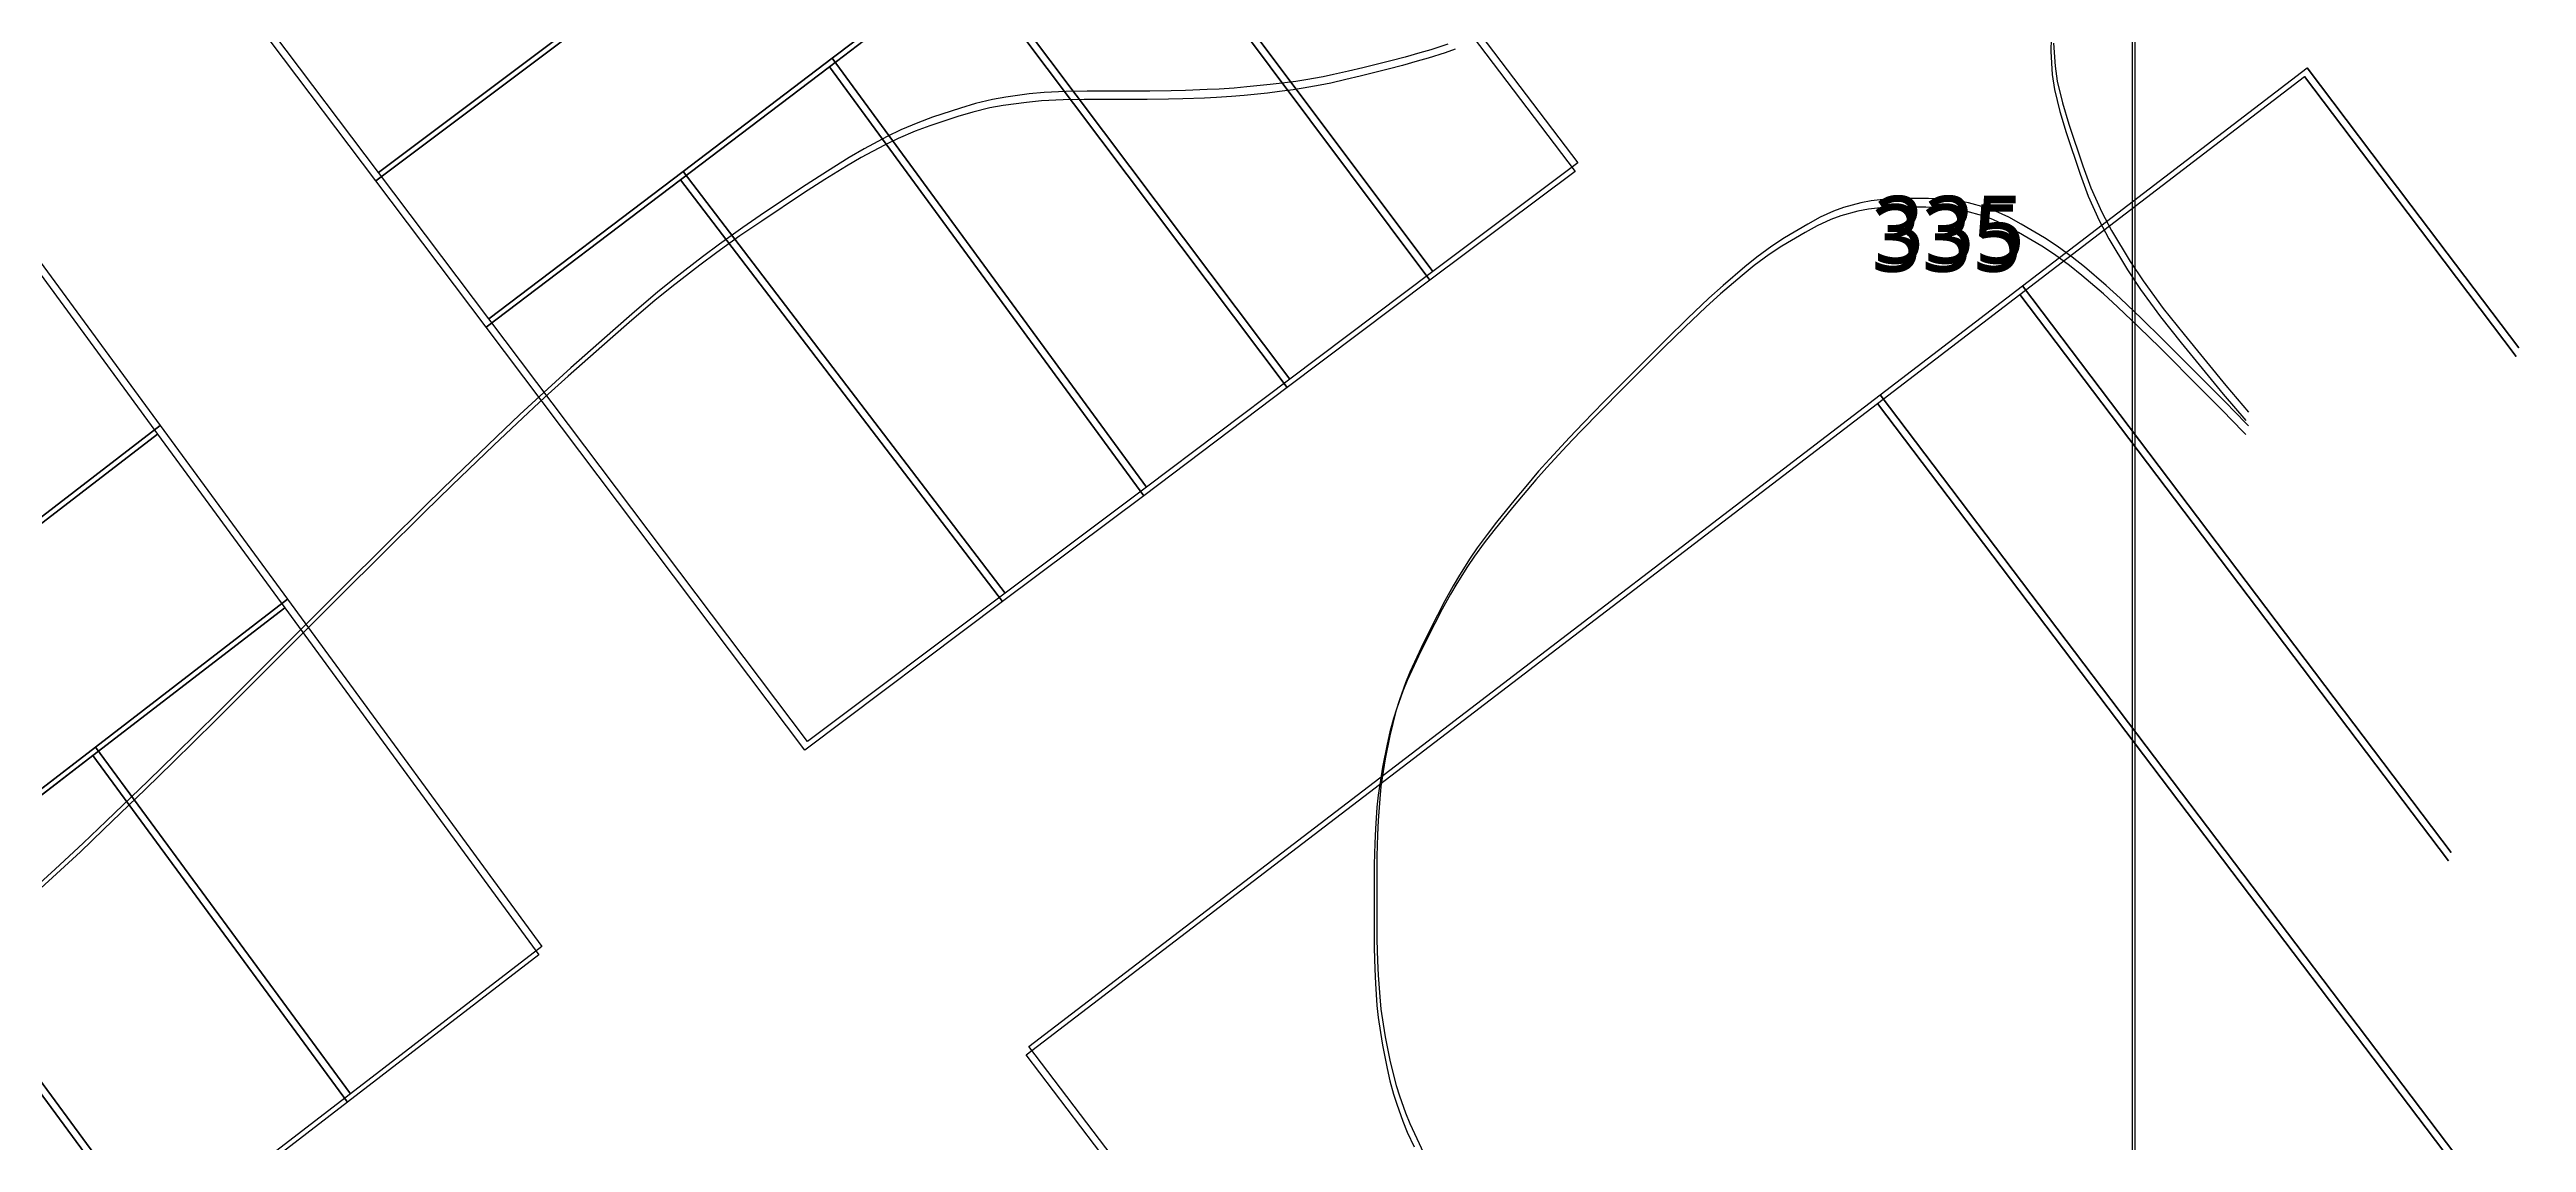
# Model space of a CAD drawing. Header units: metres. Extents: x -1097 to 1588, y -185 to 884.
# Drawn here: x 1412.7 to 1550.9, y 100.8 to 161.7 of the extents above; entities that cross this region are included whole.
import ezdxf

# ---------------------------------------------------------------- set-up
doc = ezdxf.new("R2010")
doc.units = ezdxf.units.M
for name, color, linetype in [('MUROS', 7, 'Continuous'), ('TERRENO', 188, 'Continuous'), ('VISTA LEJOS', 7, 'Continuous')]:
    doc.layers.add(name, color=color, linetype=linetype)

msp = doc.modelspace()

# ---------------------------------------------------------------- linework, layer by layer
at = {"layer": 'MUROS'}
for points in [[(33.52, 763.48), (1528.87, 763.48), (1528.87, 84.2), (33.52, 84.2)], [(33.67, 763.95), (1529.02, 763.95), (1529.02, 84.67), (33.67, 84.67)]]:
    msp.add_lwpolyline(points, close=True, dxfattribs=at)
at = {"layer": 'TERRENO'}
for points in [[(1491.1, 161.73), (1490.54, 161.54), (1489.59, 161.23), (1488.99, 161.06), (1488.16, 160.83), (1487.36, 160.62), (1485.8, 160.23), (1485.01, 160.04), (1484.17, 159.85), (1483.58, 159.73), (1482.63, 159.56), (1482.06, 159.47), (1481.31, 159.37), (1480.63, 159.29), (1479.33, 159.16), (1478.62, 159.1), (1477.79, 159.04), (1477.11, 159.01), (1475.9, 158.96), (1475.1, 158.94), (1473.92, 158.93), (1472.75, 158.93), (1470.41, 158.93), (1469.23, 158.91), (1468.02, 158.85), (1467.19, 158.77), (1465.89, 158.6), (1465.14, 158.46), (1464.19, 158.23), (1463.36, 157.98), (1461.8, 157.47), (1460.97, 157.16), (1460.02, 156.76), (1459.27, 156.39), (1457.97, 155.7), (1457.14, 155.22), (1455.93, 154.47), (1454.75, 153.7), (1452.41, 152.15), (1451.2, 151.32), (1449.91, 150.4), (1448.96, 149.69), (1447.4, 148.48), (1446.45, 147.71), (1445.16, 146.62), (1443.95, 145.56), (1441.61, 143.49), (1440.32, 142.32), (1438.76, 140.88), (1437.47, 139.65), (1435.13, 137.4), (1433.58, 135.89), (1431.25, 133.58), (1428.91, 131.26), (1424.25, 126.59), (1421.91, 124.27), (1419.58, 121.96), (1418.03, 120.45), (1415.69, 118.2), (1414.4, 116.97), (1412.84, 115.53), (1411.55, 114.36)], [(1524.36, 162.36), (1524.34, 161.61), (1524.42, 160.32), (1524.55, 159.48), (1524.84, 158.27), (1525.19, 157.09), (1525.97, 154.76), (1526.43, 153.53), (1527.04, 152.18), (1527.58, 151.15), (1528.62, 149.42), (1529.34, 148.34), (1530.46, 146.81), (1531.62, 145.35), (1533.95, 142.5), (1535.21, 141.02)], [(1535.21, 140.25), (1535.06, 140.41), (1533.91, 141.59), (1532.75, 142.76), (1530.42, 145.09), (1529.24, 146.24), (1528.06, 147.37), (1527.27, 148.09), (1526.06, 149.12), (1525.38, 149.67), (1524.54, 150.28), (1523.83, 150.74), (1522.53, 151.51), (1521.85, 151.89), (1521.1, 152.23), (1520.54, 152.44), (1519.59, 152.7), (1518.99, 152.81), (1518.16, 152.9), (1517.36, 152.93), (1515.8, 152.93), (1515.01, 152.9), (1514.17, 152.81), (1513.58, 152.7), (1512.63, 152.44), (1512.06, 152.23), (1511.31, 151.89), (1510.63, 151.51), (1509.33, 150.74), (1508.62, 150.28), (1507.79, 149.67), (1507.11, 149.12), (1505.9, 148.09), (1505.1, 147.37), (1503.92, 146.24), (1502.75, 145.09), (1500.41, 142.76), (1499.25, 141.59), (1498.1, 140.41), (1497.34, 139.61), (1496.22, 138.4), (1495.61, 137.72), (1494.89, 136.88), (1494.3, 136.17), (1493.26, 134.88), (1492.73, 134.2), (1492.19, 133.45), (1491.8, 132.88), (1491.2, 131.93), (1490.84, 131.33), (1490.38, 130.5), (1489.97, 129.7), (1489.19, 128.15), (1488.81, 127.35), (1488.43, 126.52), (1488.19, 125.92), (1487.85, 124.97), (1487.67, 124.4), (1487.46, 123.65), (1487.31, 122.97), (1487.05, 121.68), (1486.93, 120.97), (1486.81, 120.13), (1486.74, 119.45), (1486.66, 118.24), (1486.62, 117.44), (1486.59, 116.26), (1486.58, 115.09), (1486.58, 112.76), (1486.59, 111.59), (1486.62, 110.41), (1486.66, 109.61), (1486.74, 108.4), (1486.81, 107.72), (1486.93, 106.88), (1487.05, 106.17), (1487.31, 104.88), (1487.46, 104.19), (1487.67, 103.45), (1487.85, 102.88), (1488.19, 101.93), (1488.43, 101.33), (1488.81, 100.5)]]:
    msp.add_lwpolyline(points, dxfattribs=at)
at = {"layer": 'VISTA LEJOS'}
for points in [[(1528.87, 763.48), (1528.87, 84.2)], [(1529.02, 763.95), (1529.02, 84.67)], [(1479.79, 178.64), (1497.79, 154.92)], [(1479.94, 179.11), (1497.94, 155.39)], [(1472.03, 173.14), (1489.85, 149.33)], [(1489.85, 149.33), (1472.03, 173.14)], [(1471.88, 172.67), (1489.69, 148.86)], [(1489.69, 148.86), (1471.88, 172.67)], [(1430.88, 154.39), (1452.48, 170.61)], [(1452.48, 170.61), (1430.88, 154.39)], [(1431.03, 154.86), (1452.63, 171.08)], [(1452.63, 171.08), (1431.03, 154.86)], [(1463.88, 166.61), (1481.73, 142.86)], [(1481.73, 142.86), (1463.88, 166.61)], [(1464.03, 167.08), (1481.88, 143.33)], [(1481.88, 143.33), (1464.03, 167.08)], [(1491.1, 161.73), (1490.54, 161.54), (1489.59, 161.23), (1488.99, 161.06), (1488.16, 160.83), (1487.36, 160.62), (1485.8, 160.23), (1485.01, 160.04), (1484.17, 159.85), (1483.58, 159.73), (1482.63, 159.56), (1482.06, 159.47), (1481.31, 159.37), (1480.63, 159.29), (1479.33, 159.16), (1478.62, 159.1), (1477.79, 159.04), (1477.11, 159.01), (1475.9, 158.96), (1475.1, 158.94), (1473.92, 158.93), (1472.75, 158.93), (1470.41, 158.93), (1469.23, 158.91), (1468.02, 158.85), (1467.19, 158.77), (1465.89, 158.6), (1465.14, 158.46), (1464.19, 158.23), (1463.36, 157.98), (1461.8, 157.47), (1460.97, 157.16), (1460.02, 156.76), (1459.27, 156.39), (1457.97, 155.7), (1457.14, 155.22), (1455.93, 154.47), (1454.75, 153.7), (1452.41, 152.15), (1451.2, 151.32), (1449.91, 150.4), (1448.96, 149.69), (1447.4, 148.48), (1446.45, 147.71), (1445.16, 146.62), (1443.95, 145.56), (1441.61, 143.49), (1440.32, 142.32), (1438.76, 140.88), (1437.47, 139.65), (1435.13, 137.4), (1433.58, 135.89), (1431.25, 133.58), (1428.91, 131.26), (1424.25, 126.59), (1421.91, 124.27), (1419.58, 121.96), (1418.03, 120.45), (1415.69, 118.2), (1414.4, 116.97), (1412.84, 115.53), (1411.55, 114.36)], [(1490.69, 162.01), (1489.74, 161.7), (1489.14, 161.53), (1488.31, 161.3), (1487.51, 161.09), (1485.95, 160.7), (1485.16, 160.51), (1484.32, 160.32), (1483.73, 160.2), (1482.78, 160.03), (1482.21, 159.94), (1481.46, 159.84), (1480.78, 159.76), (1479.48, 159.63), (1478.77, 159.57), (1477.94, 159.51), (1477.26, 159.48), (1476.05, 159.43), (1475.25, 159.41), (1474.07, 159.4), (1472.9, 159.4), (1470.57, 159.4), (1469.38, 159.38), (1468.17, 159.32), (1467.34, 159.24), (1466.04, 159.07), (1465.29, 158.93), (1464.34, 158.7), (1463.51, 158.45), (1461.95, 157.94), (1461.12, 157.63), (1460.17, 157.23), (1459.42, 156.86), (1458.12, 156.17), (1457.29, 155.69), (1456.08, 154.94), (1454.9, 154.17), (1452.56, 152.62), (1451.36, 151.79), (1450.06, 150.87), (1449.11, 150.16), (1447.55, 148.95), (1446.6, 148.18), (1445.31, 147.09), (1444.1, 146.03), (1441.76, 143.96), (1440.47, 142.79), (1438.91, 141.35), (1437.62, 140.12), (1435.28, 137.87), (1433.73, 136.35), (1431.4, 134.05), (1429.06, 131.73), (1424.4, 127.06), (1422.07, 124.74), (1419.73, 122.43), (1418.18, 120.92), (1415.84, 118.67), (1414.55, 117.44), (1412.99, 116), (1411.7, 114.83)], [(1430.88, 154.39), (1424.98, 162.2)], [(1431.03, 154.86), (1425.13, 162.67)], [(1456.19, 160.76), (1458.54, 162.54)], [(1458.54, 162.54), (1456.19, 160.76)], [(1456.35, 161.23), (1458.69, 163.01)], [(1458.69, 163.01), (1456.35, 161.23)], [(1524.36, 162.36), (1524.34, 161.61), (1524.42, 160.32), (1524.55, 159.48), (1524.84, 158.27), (1525.19, 157.09), (1525.97, 154.76), (1526.43, 153.53), (1527.04, 152.18), (1527.58, 151.15), (1528.62, 149.42), (1529.34, 148.34), (1530.46, 146.81), (1531.62, 145.35), (1533.95, 142.5), (1535.21, 141.02)], [(1524.49, 162.08), (1524.58, 160.79), (1524.7, 159.95), (1524.99, 158.74), (1525.34, 157.56), (1526.12, 155.23), (1526.58, 154), (1527.19, 152.65), (1527.73, 151.62), (1528.77, 149.89), (1529.49, 148.81), (1530.61, 147.28), (1531.77, 145.82), (1534.1, 142.97), (1535.36, 141.49)], [(1447.88, 154.45), (1456.19, 160.76)], [(1456.19, 160.76), (1447.88, 154.45)], [(1448.03, 154.92), (1456.35, 161.23)], [(1456.35, 161.23), (1448.03, 154.92)], [(1456.19, 160.76), (1473.73, 136.83)], [(1473.73, 136.83), (1456.19, 160.76)], [(1456.35, 161.23), (1473.88, 137.3)], [(1473.88, 137.3), (1456.35, 161.23)], [(1530.7, 154.61), (1538.64, 160.69)], [(1538.64, 160.69), (1544.43, 153.04)], [(1538.64, 160.69), (1538.64, 160.69)], [(1544.43, 153.04), (1538.64, 160.69)], [(1530.55, 154.14), (1538.49, 160.22)], [(1538.49, 160.22), (1544.28, 152.57)], [(1538.49, 160.22), (1538.49, 160.22)], [(1544.28, 152.57), (1538.49, 160.22)], [(1437.19, 146.7), (1431.03, 154.86)], [(1431.03, 154.86), (1431.03, 154.86)], [(1437.19, 146.7), (1448.03, 154.92)], [(1448.03, 154.92), (1437.19, 146.7)], [(1448.03, 154.92), (1466, 131.39)], [(1466, 131.39), (1448.03, 154.92)], [(1448.03, 154.92), (1448.03, 154.92)], [(1497.79, 154.92), (1489.69, 148.86)], [(1497.94, 155.39), (1489.85, 149.33)], [(1437.04, 146.23), (1430.88, 154.39)], [(1430.88, 154.39), (1430.88, 154.39)], [(1437.04, 146.23), (1447.88, 154.45)], [(1447.88, 154.45), (1437.04, 146.23)], [(1447.88, 154.45), (1465.85, 130.92)], [(1465.85, 130.92), (1447.88, 154.45)], [(1447.88, 154.45), (1447.88, 154.45)], [(1522.61, 148.06), (1530.55, 154.14)], [(1522.76, 148.53), (1530.7, 154.61)], [(1530.55, 154.14), (1530.55, 154.14)], [(1530.7, 154.61), (1530.7, 154.61)], [(1535.21, 140.25), (1535.06, 140.41), (1533.91, 141.59), (1532.75, 142.76), (1530.42, 145.09), (1529.24, 146.24), (1528.06, 147.37), (1527.27, 148.09), (1526.06, 149.12), (1525.38, 149.67), (1524.54, 150.28), (1523.83, 150.74), (1522.53, 151.51), (1521.85, 151.89), (1521.1, 152.23), (1520.54, 152.44), (1519.59, 152.7), (1518.99, 152.81), (1518.16, 152.9), (1517.36, 152.93), (1515.8, 152.93), (1515.01, 152.9), (1514.17, 152.81), (1513.58, 152.7), (1512.63, 152.44), (1512.06, 152.23), (1511.31, 151.89), (1510.63, 151.51), (1509.33, 150.74), (1508.62, 150.28), (1507.79, 149.67), (1507.11, 149.12), (1505.9, 148.09), (1505.1, 147.37), (1503.92, 146.24), (1502.75, 145.09), (1500.41, 142.76), (1499.25, 141.59), (1498.1, 140.41), (1497.34, 139.61), (1496.22, 138.4), (1495.61, 137.72), (1494.89, 136.88), (1494.3, 136.17), (1493.26, 134.88), (1492.73, 134.2), (1492.19, 133.45), (1491.8, 132.88), (1491.2, 131.93), (1490.84, 131.33), (1490.38, 130.5), (1489.97, 129.7), (1489.19, 128.15), (1488.81, 127.35), (1488.43, 126.52), (1488.19, 125.92), (1487.85, 124.97), (1487.67, 124.4), (1487.46, 123.65), (1487.31, 122.97), (1487.05, 121.68), (1486.93, 120.97), (1486.81, 120.13), (1486.74, 119.45), (1486.66, 118.24), (1486.62, 117.44), (1486.59, 116.26), (1486.58, 115.09), (1486.58, 112.76), (1486.59, 111.59), (1486.62, 110.41), (1486.66, 109.61), (1486.74, 108.4), (1486.81, 107.72), (1486.93, 106.88), (1487.05, 106.17), (1487.31, 104.88), (1487.46, 104.19), (1487.67, 103.45), (1487.85, 102.88), (1488.19, 101.93), (1488.43, 101.33), (1488.81, 100.5)], [(1535.36, 140.72), (1535.21, 140.88), (1534.06, 142.06), (1532.9, 143.23), (1530.57, 145.56), (1529.4, 146.71), (1528.21, 147.84), (1527.42, 148.56), (1526.21, 149.59), (1525.53, 150.14), (1524.69, 150.75), (1523.98, 151.21), (1522.68, 151.98), (1522, 152.36), (1521.25, 152.7), (1520.69, 152.91), (1519.74, 153.16), (1519.14, 153.28), (1518.31, 153.37), (1517.51, 153.4), (1515.95, 153.4), (1515.16, 153.37), (1514.32, 153.28), (1513.73, 153.16), (1512.78, 152.91), (1512.21, 152.7), (1511.46, 152.36), (1510.78, 151.98), (1509.48, 151.21), (1508.77, 150.75), (1507.94, 150.14), (1507.26, 149.59), (1506.05, 148.56), (1505.25, 147.84), (1504.07, 146.71), (1502.9, 145.56), (1500.57, 143.23), (1499.4, 142.06), (1498.25, 140.88), (1497.49, 140.08), (1496.37, 138.87), (1495.76, 138.19), (1495.04, 137.35), (1494.45, 136.64), (1493.41, 135.35), (1492.89, 134.67), (1492.34, 133.92), (1491.95, 133.35), (1491.35, 132.4), (1490.99, 131.8), (1490.53, 130.97), (1490.12, 130.17), (1489.34, 128.62), (1488.96, 127.82), (1488.58, 126.99), (1488.34, 126.39), (1488, 125.44), (1487.82, 124.87), (1487.62, 124.12), (1487.46, 123.44), (1487.2, 122.15), (1487.08, 121.44), (1486.96, 120.6), (1486.9, 119.92), (1486.81, 118.71), (1486.77, 117.91), (1486.74, 116.73), (1486.73, 115.56), (1486.73, 113.23), (1486.74, 112.06), (1486.77, 110.88), (1486.81, 110.08), (1486.9, 108.87), (1486.96, 108.19), (1487.08, 107.35), (1487.2, 106.64), (1487.46, 105.35), (1487.62, 104.66), (1487.82, 103.92), (1488, 103.35), (1488.34, 102.4), (1488.58, 101.8), (1488.96, 100.97), (1489.34, 100.17)], [(1544.28, 152.57), (1550.31, 144.6)], [(1550.31, 144.6), (1544.28, 152.57)], [(1544.43, 153.04), (1550.46, 145.07)], [(1550.46, 145.07), (1544.43, 153.04)], [(1411.6, 149.96), (1418.7, 140.27)], [(1411.75, 150.43), (1418.85, 140.74)], [(1489.85, 149.33), (1481.88, 143.33)], [(1489.85, 149.33), (1489.85, 149.33)], [(1489.69, 148.86), (1481.73, 142.86)], [(1489.69, 148.86), (1489.69, 148.86)], [(1514.66, 141.98), (1522.61, 148.06)], [(1514.81, 142.45), (1522.76, 148.53)], [(1546.53, 116.46), (1522.61, 148.06)], [(1522.61, 148.06), (1546.53, 116.46)], [(1546.68, 116.93), (1522.76, 148.53)], [(1522.76, 148.53), (1546.68, 116.93)], [(1454.97, 123.11), (1437.19, 146.7)], [(1437.19, 146.7), (1437.19, 146.7)], [(1454.82, 122.64), (1437.04, 146.23)], [(1437.04, 146.23), (1437.04, 146.23)], [(1467.31, 106.11), (1514.81, 142.45)], [(1481.73, 142.86), (1473.73, 136.83)], [(1481.88, 143.33), (1473.88, 137.3)], [(1514.81, 142.45), (1550.88, 94.83)], [(1514.81, 142.45), (1514.81, 142.45)], [(1550.88, 94.83), (1514.81, 142.45)], [(1467.16, 105.64), (1514.66, 141.98)], [(1514.66, 141.98), (1550.73, 94.36)], [(1514.66, 141.98), (1514.66, 141.98)], [(1550.73, 94.36), (1514.66, 141.98)], [(1397.3, 123.8), (1418.7, 140.27)], [(1418.7, 140.27), (1397.3, 123.8)], [(1397.45, 124.27), (1418.85, 140.74)], [(1418.85, 140.74), (1397.45, 124.27)], [(1418.7, 140.27), (1425.8, 130.58)], [(1418.7, 140.27), (1418.7, 140.27)], [(1418.85, 140.74), (1425.95, 131.05)], [(1418.85, 140.74), (1418.85, 140.74)], [(1473.73, 136.83), (1465.85, 130.92)], [(1473.88, 137.3), (1466, 131.39)], [(1473.73, 136.83), (1473.73, 136.83)], [(1473.88, 137.3), (1473.88, 137.3)], [(1466, 131.39), (1454.97, 123.11)], [(1415.1, 122.34), (1425.8, 130.58)], [(1425.8, 130.58), (1415.1, 122.34)], [(1415.25, 122.81), (1425.95, 131.05)], [(1425.95, 131.05), (1415.25, 122.81)], [(1425.8, 130.58), (1439.98, 111.22)], [(1425.95, 131.05), (1440.14, 111.69)], [(1465.85, 130.92), (1454.82, 122.64)], [(1404.38, 114.09), (1415.1, 122.34)], [(1415.1, 122.34), (1404.4, 114.11)], [(1404.53, 114.56), (1415.25, 122.81)], [(1415.25, 122.81), (1404.55, 114.58)], [(1429.31, 103), (1415.1, 122.34)], [(1415.1, 122.34), (1429.31, 103)], [(1429.46, 103.47), (1415.25, 122.81)], [(1415.25, 122.81), (1429.46, 103.47)], [(1404.38, 114.09), (1418.6, 94.76)], [(1418.6, 94.76), (1404.38, 114.09)], [(1404.53, 114.56), (1418.75, 95.23)], [(1418.75, 95.23), (1404.53, 114.56)], [(1439.98, 111.22), (1429.31, 103)], [(1440.14, 111.69), (1429.46, 103.47)], [(1484.71, 82.55), (1467.16, 105.64)], [(1484.86, 83.02), (1467.31, 106.11)], [(1429.31, 103), (1418.6, 94.76)], [(1429.46, 103.47), (1418.75, 95.23)], [(1429.31, 103), (1429.31, 103)], [(1429.46, 103.47), (1429.46, 103.47)]]:
    msp.add_lwpolyline(points, dxfattribs=at)

# ---------------------------------------------------------------- texts
at = {"layer": 'TERRENO', "insert": (1514.32, 153.09), "char_height": 0.2, "attachment_point": 1}
msp.add_mtext('\\fOpen Sans|i0|b0;\\H3.77032;335', dxfattribs=at)
at = {"layer": 'VISTA LEJOS', "char_height": 0.2, "attachment_point": 1}
for insert in [(1514.47, 153.56), (1514.32, 153.09)]:
    msp.add_mtext('\\fOpen Sans|i0|b0;\\H3.77032;335', dxfattribs=dict(at, insert=insert))

doc.saveas('drawing.dxf')
